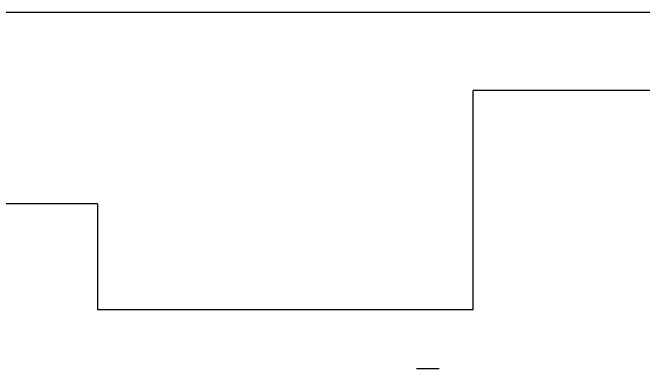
# Model space of a CAD drawing. Extents: x 16.7 to 47.9, y 2.6 to 52.9.
# Drawn here: x 27.831 to 32.28, y 50.358 to 52.871 of the extents above; entities that cross this region are included whole.
import ezdxf

# ---------------------------------------------------------------- set-up
doc = ezdxf.new("R2010")
doc.units = 0
doc.header["$LTSCALE"] = 16.335
doc.layers.get('0').update_dxf_attribs({"linetype": 'CONTINUOUS'})

msp = doc.modelspace()

# ---------------------------------------------------------------- linework, layer by layer
for p, q in [((31.0799, 50.7707), (31.0799, 52.3207)), ((37.9799, 52.3207), (31.0799, 52.3207)), ((28.4299, 51.5207), (26.2299, 51.5207)), ((28.4299, 51.5207), (28.4299, 50.7707)), ((31.0799, 50.7707), (28.4299, 50.7707)), ((30.6799, 50.3578), (30.8392, 50.3578))]:
    msp.add_line(p, q)
msp.add_lwpolyline([(47.3799, 52.8707), (26.5299, 52.8707), (26.5299, 52.6207), (17.3799, 52.6207), (17.3799, 52.1171, -0.57735), (17.3799, 51.4243), (17.3799, 51.0671, -0.267949), (17.1799, 50.7207), (17.1799, 50.2707, -0.645751), (17.4799, 49.6062), (17.4799, 48.3353, -0.645751), (17.1799, 47.6707), (17.1799, 47.2207, -0.267949), (17.3799, 46.8743), (17.3799, 46.5171, -0.57735), (17.3799, 45.8243), (17.3799, 45.3207), (26.5299, 45.3207), (26.5299, 45.0707), (47.3799, 45.0707)], format="xyb")

doc.saveas('drawing.dxf')
